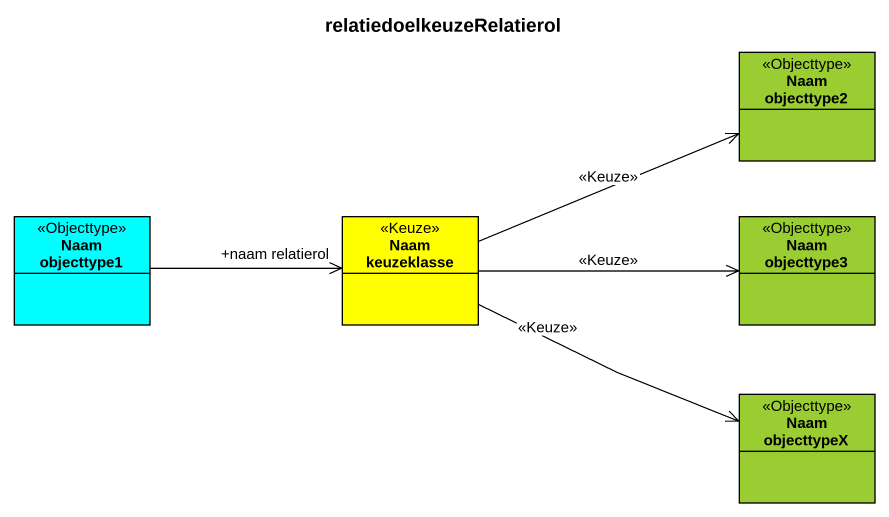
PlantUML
@startuml
title relatiedoelkeuzeRelatierol
hide circle
hide empty members
class "Naam objecttype2" as Naam_objecttype2 <<Objecttype>> #9ACD32
class "Naam objecttype1" as Naam_objecttype1 <<Objecttype>> #00FFFF
class "Naam keuzeklasse" as Naam_keuzeklasse <<Keuze>> #FFFF00
class "Naam objecttype3" as Naam_objecttype3 <<Objecttype>> #9ACD32
class "Naam objecttypeX" as Naam_objecttypeX <<Objecttype>> #9ACD32
Naam_objecttype1 -right-> "+naam relatierol" Naam_keuzeklasse
Naam_keuzeklasse -right-> Naam_objecttype2 : <<Keuze>>
Naam_keuzeklasse -right-> Naam_objecttype3 : <<Keuze>>
Naam_keuzeklasse -right-> Naam_objecttypeX : <<Keuze>>
@enduml
